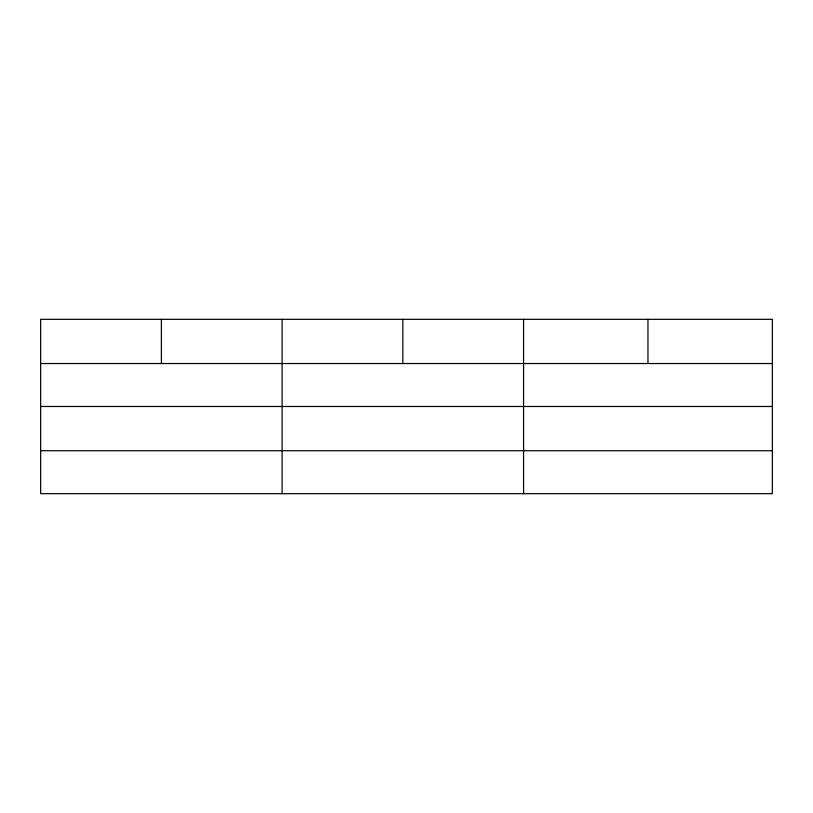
<?xml version="1.0" encoding="UTF-8"?>
<svg xmlns="http://www.w3.org/2000/svg" width="813" height="813" viewBox="0 0 813 813"><rect width="100%" height="100%" fill="white"/><g stroke="black" fill="none" stroke-linecap="round" stroke-linejoin="round"><path stroke-width="1.22" d="M772.35 406.48L772.35 319.326L40.65 319.326L40.65 493.674L772.35 493.674L772.35 406.48L40.65 406.48M40.65 363.533L772.35 363.533M40.65 450.727L772.35 450.727M647.961 319.326L647.961 363.533M523.572 319.326L523.572 493.674M402.841 319.326L402.841 363.533M282.111 319.326L282.111 493.674M161.381 319.326L161.381 363.533"/></g></svg>
